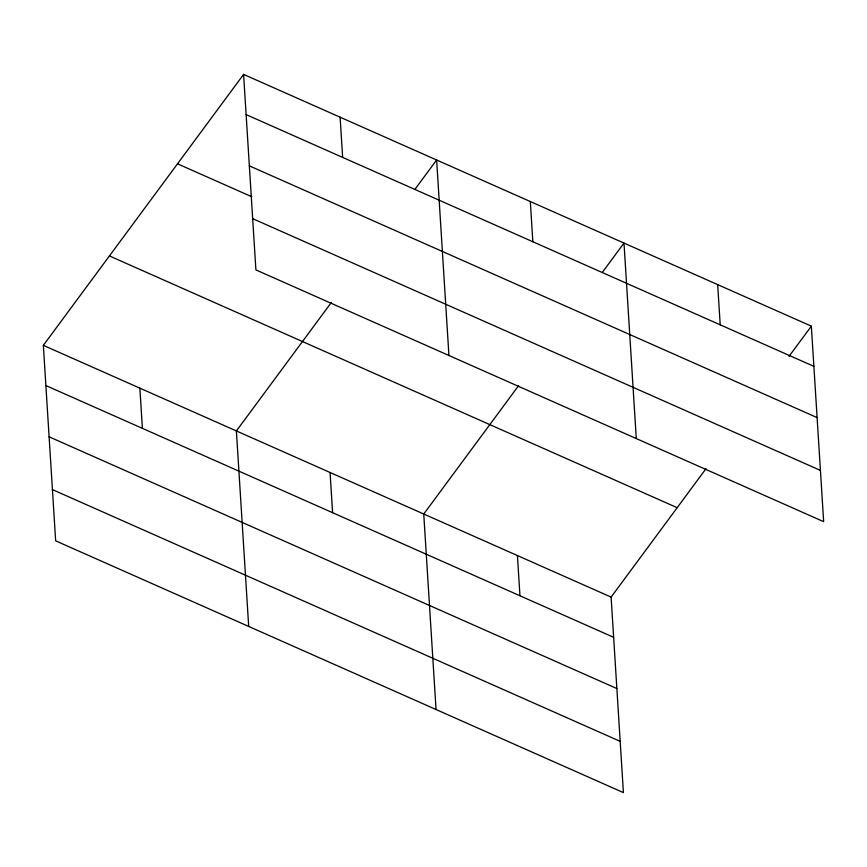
<?xml version="1.0" encoding="UTF-8"?>
<svg xmlns="http://www.w3.org/2000/svg" width="867" height="867" viewBox="0 0 867 867"><rect width="100%" height="100%" fill="white"/><g stroke="black" fill="none" stroke-linecap="round" stroke-linejoin="round"><path stroke-width="1.3" d="M706.02 468.668L611.105 597.103L623.406 792.601L55.651 540.845L43.35 345.348L243.594 74.399L811.349 326.155L823.65 521.652L255.895 269.897L243.594 74.399M331.302 302.518L236.388 430.942L248.688 626.44M415.141 189.082L436.632 159.994L448.933 355.492M518.661 385.598L423.746 514.023L436.047 709.52M602.5 272.162L623.991 243.074L636.291 438.572M789.057 356.315L811.349 326.155M246.13 114.607L813.875 366.362M249.349 165.857L817.104 417.601M177.518 163.82L251.766 196.733M252.676 218.657L820.431 470.402M109.437 255.938L677.181 507.694M43.35 345.348L611.105 597.103M45.875 385.555L613.63 637.31M49.105 436.805L616.86 688.55M52.421 489.606L620.176 741.35M717.67 284.614L720.206 324.822M530.311 201.534L532.847 241.741M517.426 555.563L519.951 595.77M340.113 117.197L342.649 157.404M330.067 472.482L332.592 512.69M139.869 388.145L142.394 428.352"/></g></svg>
